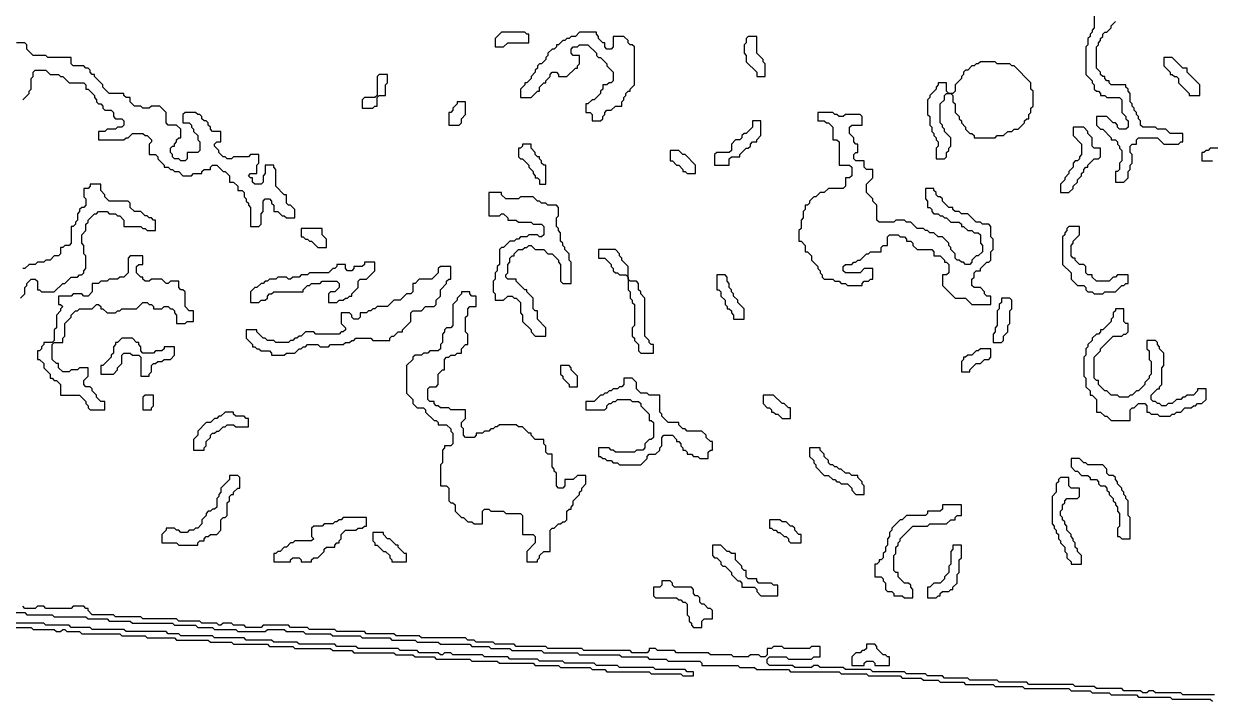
# Model space of a CAD drawing. Header units: metres. Extents: x 0 to 100, y 0 to 141.
# Drawn here: x 76.31 to 90.38, y 53.1 to 61.12 of the extents above; entities that cross this region are included whole.
import ezdxf

# ---------------------------------------------------------------- set-up
doc = ezdxf.new("R2010")
doc.units = ezdxf.units.M

msp = doc.modelspace()

# ---------------------------------------------------------------- linework, layer by layer
for points in [[(89, 61.25), (89, 61.075), (88.975, 61.05), (88.975, 61.025), (88.95, 61), (88.95, 60.975), (88.925, 60.95), (88.925, 60.875), (88.9, 60.85), (88.9, 60.525), (88.975, 60.45), (88.975, 60.425), (89, 60.4), (89, 60.35), (89.025, 60.325), (89.05, 60.325), (89.075, 60.3), (89.075, 60.275), (89.125, 60.275), (89.15, 60.25), (89.3, 60.25), (89.325, 60.225), (89.325, 60.075), (89.375, 60.025), (89.375, 60), (89.4, 59.975), (89.4, 59.9), (89.375, 59.875), (89.3, 59.875), (89.275, 59.9), (89.275, 59.925), (89.25, 59.95), (89.225, 59.95), (89.15, 60.025), (89.025, 60.025), (89.025, 59.925), (89.075, 59.875), (89.1, 59.875), (89.2, 59.775), (89.2, 59.75), (89.25, 59.75), (89.275, 59.725), (89.275, 59.7), (89.3, 59.675), (89.3, 59.65), (89.325, 59.625), (89.325, 59.5), (89.3, 59.475), (89.3, 59.4), (89.275, 59.375), (89.25, 59.375), (89.25, 59.25), (89.35, 59.25), (89.4, 59.3), (89.4, 59.375), (89.425, 59.4), (89.425, 59.45), (89.45, 59.475), (89.45, 59.575), (89.425, 59.6), (89.425, 59.675), (89.45, 59.7), (89.5, 59.7), (89.5, 59.75), (89.525, 59.775), (89.75, 59.775), (89.825, 59.7), (90, 59.7), (90.025, 59.725), (90.05, 59.725), (90.05, 59.825), (89.9, 59.825), (89.85, 59.875), (89.75, 59.875), (89.725, 59.9), (89.575, 59.9), (89.55, 59.925), (89.55, 59.975), (89.525, 60), (89.525, 60.025), (89.5, 60.05), (89.5, 60.075), (89.475, 60.1), (89.475, 60.125), (89.45, 60.15), (89.45, 60.175), (89.425, 60.2), (89.425, 60.3), (89.4, 60.325), (89.4, 60.35), (89.375, 60.375), (89.375, 60.4), (89.2, 60.4), (89.175, 60.425), (89.175, 60.45), (89.15, 60.45), (89.125, 60.475), (89.125, 60.5), (89.1, 60.5), (89.075, 60.525), (89.075, 60.55), (89.025, 60.6), (89.025, 60.85), (89.05, 60.875), (89.05, 60.9), (89.075, 60.925), (89.075, 60.95), (89.1, 60.975), (89.1, 61), (89.125, 61.025), (89.15, 61.025), (89.2, 61.075), (89.2, 61.1), (89.25, 61.15)], [(76.3, 60.225), (76.375, 60.3), (76.375, 60.325), (76.4, 60.35), (76.4, 60.475), (76.425, 60.5), (76.425, 60.55), (76.45, 60.575), (76.575, 60.575), (76.625, 60.525), (76.725, 60.525), (76.75, 60.5), (76.775, 60.5), (76.85, 60.425), (77.025, 60.425), (77.05, 60.4), (77.05, 60.35), (77.075, 60.35), (77.15, 60.275), (77.15, 60.25), (77.175, 60.225), (77.175, 60.2), (77.2, 60.175), (77.225, 60.175), (77.25, 60.15), (77.25, 60.125), (77.275, 60.1), (77.35, 60.1), (77.375, 60.075), (77.375, 60.025), (77.4, 60), (77.475, 60), (77.5, 59.975), (77.5, 59.925), (77.475, 59.9), (77.425, 59.9), (77.4, 59.875), (77.3, 59.875), (77.275, 59.85), (77.2, 59.85), (77.2, 59.75), (77.5, 59.75), (77.525, 59.775), (77.55, 59.775), (77.6, 59.825), (77.725, 59.825), (77.75, 59.8), (77.775, 59.8), (77.825, 59.75), (77.825, 59.725), (77.8, 59.7), (77.8, 59.575), (77.875, 59.575), (77.9, 59.55), (77.9, 59.525), (77.975, 59.45), (77.975, 59.425), (78.025, 59.425), (78.05, 59.4), (78.075, 59.4), (78.1, 59.375), (78.15, 59.375), (78.2, 59.325), (78.3, 59.325), (78.325, 59.35), (78.425, 59.35), (78.425, 59.375), (78.45, 59.4), (78.525, 59.4), (78.525, 59.425), (78.55, 59.45), (78.6, 59.45), (78.675, 59.375), (78.7, 59.375), (78.75, 59.325), (78.75, 59.25), (78.8, 59.25), (78.85, 59.2), (78.85, 59.15), (78.9, 59.15), (78.925, 59.125), (78.925, 59.075), (78.95, 59.05), (78.95, 59.025), (78.975, 59), (78.975, 58.975), (79, 58.95), (79, 58.725), (79.1, 58.725), (79.125, 58.75), (79.125, 58.875), (79.15, 58.9), (79.15, 59.025), (79.175, 59.05), (79.225, 59.05), (79.25, 59.025), (79.25, 59), (79.275, 58.975), (79.275, 58.9), (79.325, 58.9), (79.375, 58.85), (79.4, 58.85), (79.425, 58.825), (79.525, 58.825), (79.525, 58.925), (79.475, 58.975), (79.45, 58.975), (79.425, 59), (79.425, 59.1), (79.4, 59.1), (79.3, 59.2), (79.3, 59.4), (79.275, 59.425), (79.275, 59.45), (79.175, 59.45), (79.175, 59.35), (79.15, 59.325), (79.15, 59.25), (79.125, 59.225), (79.05, 59.225), (79.025, 59.25), (79.025, 59.3), (79, 59.3), (78.975, 59.325), (79, 59.35), (79.075, 59.35), (79.075, 59.45), (79.1, 59.475), (79.1, 59.575), (79, 59.575), (78.975, 59.55), (78.8, 59.55), (78.775, 59.525), (78.725, 59.525), (78.7, 59.55), (78.675, 59.55), (78.625, 59.6), (78.625, 59.625), (78.575, 59.675), (78.575, 59.7), (78.6, 59.725), (78.65, 59.725), (78.65, 59.85), (78.55, 59.85), (78.525, 59.875), (78.525, 59.9), (78.5, 59.925), (78.5, 59.95), (78.475, 59.975), (78.45, 59.975), (78.425, 60), (78.425, 60.025), (78.4, 60.05), (78.375, 60.05), (78.35, 60.075), (78.225, 60.075), (78.2, 60.05), (78.2, 59.95), (78.275, 59.95), (78.3, 59.925), (78.3, 59.9), (78.325, 59.875), (78.325, 59.85), (78.375, 59.8), (78.375, 59.75), (78.4, 59.725), (78.4, 59.625), (78.375, 59.6), (78.25, 59.6), (78.25, 59.525), (78.225, 59.5), (78.175, 59.5), (78.15, 59.525), (78.1, 59.525), (78.075, 59.55), (78.075, 59.575), (78.05, 59.6), (78.05, 59.65), (78.075, 59.675), (78.1, 59.675), (78.1, 59.7), (78.125, 59.725), (78.125, 59.75), (78.15, 59.775), (78.175, 59.775), (78.175, 59.875), (78.125, 59.925), (78.025, 59.925), (78, 59.95), (78, 60.075), (77.925, 60.15), (77.825, 60.15), (77.8, 60.125), (77.725, 60.125), (77.7, 60.15), (77.625, 60.15), (77.575, 60.2), (77.575, 60.25), (77.525, 60.25), (77.5, 60.275), (77.5, 60.3), (77.325, 60.3), (77.25, 60.375), (77.25, 60.4), (77.15, 60.5), (77.15, 60.525), (77.125, 60.525), (77.1, 60.55), (77.1, 60.575), (77.075, 60.6), (77.05, 60.6), (77.025, 60.625), (76.9, 60.625), (76.875, 60.65), (76.875, 60.725), (76.6, 60.725), (76.575, 60.75), (76.425, 60.75), (76.35, 60.825), (76.35, 60.875), (76.325, 60.9), (76.225, 60.9)], [(90.5, 59.65), (90.375, 59.65), (90.35, 59.625), (90.325, 59.625), (90.3, 59.6), (90.275, 59.6), (90.275, 59.5), (90.4, 59.5)], [(76.275, 57.875), (76.325, 57.925), (76.325, 58), (76.35, 58.025), (76.35, 58.05), (76.4, 58.1), (76.45, 58.1), (76.475, 58.075), (76.475, 57.975), (76.5, 57.975), (76.525, 57.95), (76.675, 57.95), (76.775, 58.05), (76.8, 58.05), (76.875, 58.125), (76.95, 58.125), (76.975, 58.15), (77, 58.15), (77.025, 58.175), (77.025, 58.2), (77.05, 58.225), (77.05, 58.375), (77.025, 58.4), (77.025, 58.5), (77, 58.525), (77, 58.625), (77.05, 58.675), (77.05, 58.75), (77.075, 58.775), (77.075, 58.8), (77.15, 58.875), (77.175, 58.875), (77.2, 58.9), (77.3, 58.9), (77.325, 58.875), (77.4, 58.875), (77.425, 58.85), (77.45, 58.85), (77.5, 58.8), (77.5, 58.725), (77.7, 58.725), (77.725, 58.7), (77.75, 58.7), (77.775, 58.675), (77.875, 58.675), (77.875, 58.8), (77.85, 58.8), (77.825, 58.825), (77.8, 58.825), (77.775, 58.85), (77.75, 58.85), (77.7, 58.9), (77.625, 58.9), (77.575, 58.95), (77.575, 59), (77.55, 59.025), (77.325, 59.025), (77.275, 59.075), (77.275, 59.1), (77.225, 59.15), (77.225, 59.225), (77.1, 59.225), (77.1, 59.2), (77.075, 59.175), (77.025, 59.175), (77.025, 59.075), (77.05, 59.05), (77.05, 58.975), (77.025, 58.95), (77, 58.95), (76.975, 58.925), (76.975, 58.9), (76.95, 58.875), (76.95, 58.8), (76.925, 58.775), (76.925, 58.75), (76.9, 58.725), (76.875, 58.725), (76.875, 58.525), (76.85, 58.5), (76.8, 58.5), (76.775, 58.475), (76.75, 58.475), (76.75, 58.4), (76.725, 58.375), (76.675, 58.375), (76.625, 58.325), (76.575, 58.325), (76.55, 58.3), (76.475, 58.3), (76.45, 58.275), (76.375, 58.275), (76.325, 58.225), (76.3, 58.225)], [(75.725, 54.15), (76.325, 54.15), (76.35, 54.125), (76.65, 54.125), (76.675, 54.1), (77.05, 54.1), (77.075, 54.075), (77.3, 54.075), (77.325, 54.05), (77.575, 54.05), (77.6, 54.025), (78.075, 54.025), (78.1, 54), (78.35, 54), (78.375, 53.975), (78.55, 53.975), (78.575, 53.95), (78.825, 53.95), (78.85, 53.925), (79.175, 53.925), (79.2, 53.95), (79.4, 53.95), (79.425, 53.925), (79.625, 53.925), (79.65, 53.9), (79.95, 53.9), (79.975, 53.875), (80.3, 53.875), (80.325, 53.85), (80.65, 53.85), (80.675, 53.825), (80.95, 53.825), (80.975, 53.8), (81.225, 53.8), (81.25, 53.775), (81.6, 53.775), (81.625, 53.75), (81.825, 53.75), (81.85, 53.725), (82.075, 53.725), (82.1, 53.7), (82.45, 53.7), (82.475, 53.675), (82.875, 53.675), (82.9, 53.65), (83.375, 53.65), (83.4, 53.625), (83.7, 53.625), (83.725, 53.6), (83.925, 53.6), (83.95, 53.575), (84.325, 53.575), (84.35, 53.55), (84.35, 53.525), (84.775, 53.525), (84.8, 53.5), (84.975, 53.5), (85, 53.475), (85.375, 53.475), (85.4, 53.45), (85.975, 53.45), (86, 53.425), (86.3, 53.425), (86.325, 53.4), (86.7, 53.4), (86.725, 53.375), (86.95, 53.375), (86.975, 53.35), (87.15, 53.35), (87.175, 53.325), (87.45, 53.325), (87.475, 53.3), (87.8, 53.3), (87.825, 53.275), (88.15, 53.275), (88.175, 53.25), (88.7, 53.25), (88.725, 53.225), (88.95, 53.225), (88.975, 53.2), (89.175, 53.2), (89.2, 53.175), (89.5, 53.175), (89.525, 53.15), (89.9, 53.15), (89.925, 53.125), (90.375, 53.125), (90.4, 53.1)], [(90.425, 53.175), (90.05, 53.175), (90.025, 53.2), (89.725, 53.2), (89.7, 53.225), (89.65, 53.225), (89.625, 53.2), (89.575, 53.2), (89.55, 53.225), (89.35, 53.225), (89.325, 53.25), (89.025, 53.25), (89, 53.275), (88.775, 53.275), (88.75, 53.3), (88.225, 53.3), (88.2, 53.325), (87.875, 53.325), (87.85, 53.35), (87.525, 53.35), (87.5, 53.375), (87.225, 53.375), (87.2, 53.4), (87.025, 53.4), (87, 53.425), (86.775, 53.425), (86.75, 53.45), (86.375, 53.45), (86.35, 53.475), (86.05, 53.475), (86.025, 53.5), (85.75, 53.5), (85.725, 53.525), (85.675, 53.525), (85.65, 53.5), (85.45, 53.5), (85.425, 53.525), (85.15, 53.525), (85.125, 53.55), (85.125, 53.6), (85.15, 53.625), (85.35, 53.625), (85.375, 53.6), (85.65, 53.6), (85.675, 53.625), (85.75, 53.625), (85.75, 53.75), (85.65, 53.75), (85.625, 53.725), (85.325, 53.725), (85.3, 53.75), (85.2, 53.75), (85.175, 53.725), (85.125, 53.725), (85.125, 53.65), (85.1, 53.625), (85.05, 53.625), (85.025, 53.65), (84.925, 53.65), (84.9, 53.625), (84.725, 53.625), (84.7, 53.65), (84.45, 53.65), (84.425, 53.675), (84.05, 53.675), (84.025, 53.7), (83.825, 53.7), (83.8, 53.725), (83.725, 53.725), (83.725, 53.7), (83.7, 53.675), (83.525, 53.675), (83.5, 53.7), (82.95, 53.7), (82.925, 53.725), (82.525, 53.725), (82.5, 53.75), (82.15, 53.75), (82.125, 53.775), (81.9, 53.775), (81.875, 53.8), (81.675, 53.8), (81.65, 53.825), (81.575, 53.825), (81.55, 53.85), (81.025, 53.85), (81, 53.875), (80.725, 53.875), (80.7, 53.9), (80.375, 53.9), (80.35, 53.925), (80.025, 53.925), (80, 53.95), (79.7, 53.95), (79.675, 53.975), (79.475, 53.975), (79.45, 54), (79.15, 54), (79.125, 53.975), (78.95, 53.975), (78.925, 54), (78.8, 54), (78.775, 54.025), (78.675, 54.025), (78.65, 54), (78.625, 54), (78.6, 54.025), (78.425, 54.025), (78.4, 54.05), (78.15, 54.05), (78.125, 54.075), (77.725, 54.075), (77.7, 54.1), (77.4, 54.1), (77.375, 54.125), (77.125, 54.125), (77.075, 54.175), (77.075, 54.2), (77.05, 54.2), (77.025, 54.225), (76.9, 54.225), (76.875, 54.2), (76.575, 54.2), (76.55, 54.225), (76.475, 54.225), (76.45, 54.2), (76.325, 54.2), (76.3, 54.225)], [(75.95, 53.975), (76.4, 53.975), (76.425, 53.95), (76.675, 53.95), (76.7, 53.925), (76.75, 53.925), (76.775, 53.95), (76.8, 53.95), (76.825, 53.925), (76.975, 53.925), (77, 53.9), (77.45, 53.9), (77.475, 53.875), (77.75, 53.875), (77.775, 53.85), (78.1, 53.85), (78.125, 53.825), (78.5, 53.825), (78.525, 53.8), (78.775, 53.8), (78.8, 53.775), (79.2, 53.775), (79.225, 53.75), (79.5, 53.75), (79.525, 53.725), (79.95, 53.725), (79.975, 53.7), (80.2, 53.7), (80.225, 53.675), (80.7, 53.675), (80.725, 53.65), (80.925, 53.65), (80.95, 53.625), (81.175, 53.625), (81.2, 53.6), (81.6, 53.6), (81.625, 53.575), (81.925, 53.575), (81.95, 53.55), (82.35, 53.55), (82.375, 53.525), (82.65, 53.525), (82.675, 53.5), (83.025, 53.5), (83.05, 53.475), (83.2, 53.475), (83.225, 53.45), (83.725, 53.45), (83.75, 53.425), (84.1, 53.425), (84.125, 53.4), (84.25, 53.4), (84.25, 53.45), (84.175, 53.45), (84.15, 53.475), (83.8, 53.475), (83.775, 53.5), (83.375, 53.5), (83.35, 53.525), (83.1, 53.525), (83.075, 53.55), (82.725, 53.55), (82.7, 53.575), (82.425, 53.575), (82.4, 53.6), (82.075, 53.6), (82.05, 53.625), (81.775, 53.625), (81.75, 53.65), (81.4, 53.65), (81.375, 53.675), (81.3, 53.675), (81.275, 53.65), (81.25, 53.65), (81.225, 53.675), (81, 53.675), (80.975, 53.7), (80.775, 53.7), (80.75, 53.725), (80.275, 53.725), (80.25, 53.75), (80.025, 53.75), (80, 53.775), (79.575, 53.775), (79.55, 53.8), (79.275, 53.8), (79.25, 53.825), (78.95, 53.825), (78.925, 53.85), (78.575, 53.85), (78.55, 53.875), (78.175, 53.875), (78.15, 53.9), (78.025, 53.9), (78, 53.925), (77.525, 53.925), (77.5, 53.95), (77.125, 53.95), (77.1, 53.975), (76.875, 53.975), (76.85, 54), (76.575, 54), (76.55, 54.025), (76, 54.025)]]:
    msp.add_lwpolyline(points)
for points in [[(81.975, 61.025), (81.9, 60.95), (81.9, 60.85), (82, 60.85), (82.05, 60.9), (82.3, 60.9), (82.3, 61), (82.275, 61), (82.25, 61.025)], [(82.9, 61.025), (82.85, 60.975), (82.8, 60.975), (82.775, 60.95), (82.75, 60.95), (82.725, 60.925), (82.7, 60.925), (82.65, 60.875), (82.625, 60.875), (82.625, 60.85), (82.6, 60.825), (82.575, 60.825), (82.525, 60.775), (82.525, 60.75), (82.5, 60.725), (82.5, 60.7), (82.45, 60.65), (82.425, 60.65), (82.4, 60.625), (82.4, 60.6), (82.375, 60.575), (82.375, 60.55), (82.325, 60.5), (82.325, 60.475), (82.275, 60.425), (82.25, 60.425), (82.25, 60.4), (82.2, 60.35), (82.2, 60.25), (82.325, 60.25), (82.4, 60.325), (82.425, 60.325), (82.425, 60.375), (82.475, 60.425), (82.5, 60.425), (82.5, 60.45), (82.55, 60.5), (82.55, 60.525), (82.575, 60.55), (82.625, 60.55), (82.65, 60.525), (82.65, 60.5), (82.75, 60.5), (82.85, 60.6), (82.875, 60.6), (82.875, 60.625), (82.9, 60.65), (82.9, 60.75), (82.825, 60.75), (82.8, 60.775), (82.8, 60.825), (82.825, 60.85), (82.875, 60.85), (82.9, 60.875), (83, 60.875), (83.1, 60.775), (83.1, 60.75), (83.125, 60.725), (83.15, 60.725), (83.225, 60.65), (83.225, 60.625), (83.3, 60.55), (83.3, 60.45), (83.275, 60.425), (83.25, 60.425), (83.225, 60.4), (83.175, 60.4), (83.175, 60.35), (83.15, 60.325), (83.15, 60.3), (83.075, 60.225), (83.05, 60.225), (83, 60.175), (82.975, 60.175), (82.975, 60.075), (83.025, 60.075), (83.05, 60.05), (83.05, 59.975), (83.15, 59.975), (83.175, 60), (83.175, 60.025), (83.2, 60.05), (83.2, 60.075), (83.225, 60.1), (83.275, 60.1), (83.325, 60.15), (83.4, 60.15), (83.4, 60.2), (83.425, 60.225), (83.425, 60.25), (83.45, 60.275), (83.45, 60.3), (83.475, 60.325), (83.5, 60.325), (83.5, 60.35), (83.55, 60.4), (83.55, 60.85), (83.525, 60.875), (83.5, 60.875), (83.475, 60.9), (83.475, 60.925), (83.425, 60.975), (83.3, 60.975), (83.3, 60.85), (83.275, 60.825), (83.225, 60.825), (83.2, 60.85), (83.2, 60.9), (83.175, 60.9), (83.125, 60.95), (83.125, 60.975), (83.1, 61), (83.1, 61.025)], [(84.9, 60.975), (84.875, 60.95), (84.875, 60.9), (84.85, 60.875), (84.85, 60.775), (84.875, 60.75), (84.875, 60.675), (85, 60.55), (85, 60.5), (85.1, 60.5), (85.1, 60.65), (85.075, 60.675), (85.075, 60.7), (85, 60.775), (85, 60.975)], [(87.65, 60.675), (87.625, 60.65), (87.6, 60.65), (87.575, 60.625), (87.55, 60.625), (87.5, 60.575), (87.475, 60.575), (87.45, 60.55), (87.45, 60.525), (87.425, 60.5), (87.425, 60.475), (87.35, 60.4), (87.35, 60.325), (87.325, 60.3), (87.275, 60.3), (87.25, 60.325), (87.25, 60.425), (87.15, 60.425), (87.15, 60.4), (87.125, 60.375), (87.125, 60.35), (87.05, 60.275), (87.05, 60.25), (87.025, 60.225), (87.025, 60.05), (87.05, 60.025), (87.05, 59.925), (87.075, 59.9), (87.075, 59.85), (87.1, 59.825), (87.1, 59.8), (87.125, 59.775), (87.125, 59.75), (87.15, 59.725), (87.15, 59.675), (87.125, 59.65), (87.125, 59.525), (87.225, 59.525), (87.25, 59.55), (87.25, 59.6), (87.275, 59.625), (87.275, 59.65), (87.3, 59.675), (87.3, 59.775), (87.225, 59.85), (87.225, 59.875), (87.2, 59.9), (87.2, 59.925), (87.175, 59.95), (87.175, 60.175), (87.225, 60.225), (87.225, 60.275), (87.25, 60.3), (87.3, 60.3), (87.325, 60.275), (87.325, 60.2), (87.35, 60.175), (87.35, 60.075), (87.4, 60.025), (87.4, 60), (87.425, 59.975), (87.425, 59.95), (87.475, 59.9), (87.475, 59.875), (87.525, 59.825), (87.55, 59.825), (87.575, 59.8), (87.575, 59.775), (87.825, 59.775), (87.85, 59.8), (87.925, 59.8), (87.975, 59.85), (88.025, 59.85), (88.05, 59.875), (88.1, 59.875), (88.175, 59.95), (88.175, 59.975), (88.2, 60), (88.225, 60), (88.225, 60.05), (88.25, 60.075), (88.25, 60.125), (88.275, 60.15), (88.275, 60.325), (88.25, 60.35), (88.25, 60.425), (88.05, 60.625), (88.025, 60.625), (88, 60.65), (87.85, 60.65), (87.825, 60.675)], [(89.825, 60.725), (89.825, 60.625), (89.9, 60.55), (89.9, 60.525), (89.925, 60.525), (89.95, 60.5), (89.975, 60.5), (90, 60.475), (90, 60.425), (90.125, 60.3), (90.125, 60.275), (90.25, 60.275), (90.25, 60.4), (90.1, 60.55), (90.1, 60.6), (90.05, 60.6), (89.925, 60.725)], [(80.525, 60.525), (80.5, 60.5), (80.5, 60.275), (80.475, 60.25), (80.35, 60.25), (80.325, 60.225), (80.325, 60.125), (80.45, 60.125), (80.475, 60.15), (80.5, 60.15), (80.5, 60.25), (80.525, 60.275), (80.6, 60.275), (80.6, 60.4), (80.625, 60.425), (80.625, 60.525)], [(81.45, 60.2), (81.45, 60.175), (81.4, 60.125), (81.4, 60.1), (81.375, 60.075), (81.35, 60.075), (81.35, 59.925), (81.475, 59.925), (81.5, 59.95), (81.5, 60), (81.55, 60.05), (81.55, 60.2)], [(85.725, 60.075), (85.725, 59.975), (85.8, 59.975), (85.825, 59.95), (85.85, 59.95), (85.9, 59.9), (85.9, 59.75), (85.95, 59.75), (85.975, 59.725), (85.975, 59.45), (86.1, 59.45), (86.125, 59.425), (86.125, 59.325), (86.1, 59.3), (86.05, 59.3), (86.05, 59.2), (86.025, 59.175), (85.85, 59.175), (85.8, 59.125), (85.75, 59.125), (85.7, 59.075), (85.675, 59.075), (85.625, 59.025), (85.625, 59), (85.6, 58.975), (85.575, 58.975), (85.575, 58.925), (85.55, 58.9), (85.55, 58.825), (85.525, 58.8), (85.525, 58.7), (85.5, 58.675), (85.5, 58.55), (85.525, 58.55), (85.575, 58.5), (85.575, 58.425), (85.6, 58.425), (85.65, 58.375), (85.65, 58.325), (85.725, 58.25), (85.725, 58.225), (85.75, 58.2), (85.75, 58.175), (85.775, 58.15), (85.775, 58.125), (85.8, 58.1), (85.9, 58.1), (85.925, 58.075), (85.975, 58.075), (86, 58.05), (86.05, 58.05), (86.075, 58.025), (86.25, 58.025), (86.25, 58.05), (86.275, 58.075), (86.325, 58.075), (86.35, 58.1), (86.375, 58.1), (86.375, 58.225), (86.275, 58.225), (86.225, 58.175), (86.05, 58.175), (86.025, 58.2), (86.025, 58.25), (86.05, 58.275), (86.125, 58.275), (86.15, 58.3), (86.175, 58.3), (86.2, 58.325), (86.225, 58.325), (86.3, 58.4), (86.325, 58.4), (86.35, 58.425), (86.475, 58.425), (86.475, 58.475), (86.5, 58.5), (86.55, 58.5), (86.55, 58.6), (86.575, 58.625), (86.675, 58.625), (86.7, 58.6), (86.75, 58.6), (86.775, 58.575), (86.775, 58.55), (86.825, 58.55), (86.85, 58.525), (86.85, 58.5), (86.9, 58.45), (87.075, 58.45), (87.1, 58.425), (87.1, 58.375), (87.175, 58.375), (87.225, 58.325), (87.225, 58.3), (87.25, 58.3), (87.275, 58.275), (87.275, 58.175), (87.25, 58.15), (87.2, 58.15), (87.2, 58.025), (87.35, 57.875), (87.475, 57.875), (87.55, 57.8), (87.775, 57.8), (87.775, 57.9), (87.725, 57.9), (87.7, 57.925), (87.7, 57.95), (87.65, 58), (87.575, 58), (87.55, 58.025), (87.55, 58.1), (87.575, 58.125), (87.575, 58.175), (87.6, 58.2), (87.65, 58.2), (87.65, 58.225), (87.725, 58.3), (87.75, 58.3), (87.775, 58.325), (87.775, 58.425), (87.8, 58.45), (87.8, 58.575), (87.775, 58.6), (87.775, 58.725), (87.75, 58.75), (87.675, 58.75), (87.65, 58.775), (87.6, 58.775), (87.5, 58.875), (87.425, 58.875), (87.4, 58.9), (87.35, 58.9), (87.325, 58.925), (87.325, 58.95), (87.275, 58.95), (87.2, 59.025), (87.2, 59.05), (87.175, 59.075), (87.15, 59.075), (87.125, 59.1), (87.125, 59.125), (87.1, 59.15), (87.1, 59.175), (87, 59.175), (87, 59.05), (87.025, 59.025), (87.025, 58.95), (87.05, 58.95), (87.075, 58.925), (87.075, 58.9), (87.1, 58.875), (87.15, 58.875), (87.175, 58.85), (87.2, 58.85), (87.225, 58.825), (87.25, 58.825), (87.3, 58.775), (87.4, 58.775), (87.425, 58.75), (87.425, 58.725), (87.45, 58.725), (87.5, 58.675), (87.55, 58.675), (87.575, 58.65), (87.625, 58.65), (87.65, 58.625), (87.65, 58.525), (87.675, 58.5), (87.675, 58.425), (87.625, 58.375), (87.6, 58.375), (87.55, 58.325), (87.55, 58.3), (87.525, 58.275), (87.475, 58.275), (87.45, 58.3), (87.425, 58.3), (87.4, 58.325), (87.375, 58.325), (87.35, 58.35), (87.35, 58.4), (87.3, 58.45), (87.3, 58.475), (87.275, 58.5), (87.275, 58.525), (87.2, 58.6), (87.15, 58.6), (87.1, 58.65), (87.05, 58.65), (87.025, 58.675), (87, 58.675), (86.975, 58.7), (86.9, 58.7), (86.825, 58.775), (86.775, 58.775), (86.75, 58.8), (86.65, 58.8), (86.625, 58.775), (86.45, 58.775), (86.425, 58.8), (86.425, 58.975), (86.375, 59.025), (86.375, 59.05), (86.3, 59.125), (86.3, 59.225), (86.375, 59.3), (86.375, 59.4), (86.3, 59.4), (86.275, 59.425), (86.275, 59.5), (86.175, 59.5), (86.15, 59.525), (86.15, 59.575), (86.175, 59.6), (86.2, 59.6), (86.2, 59.7), (86.175, 59.7), (86.15, 59.725), (86.15, 59.775), (86.1, 59.825), (86.1, 59.9), (86.125, 59.925), (86.25, 59.925), (86.25, 60.025), (86.225, 60.05), (86.05, 60.05), (86.025, 60.025), (85.975, 60.025), (85.95, 60.05), (85.925, 60.05), (85.9, 60.075)], [(84.95, 59.975), (84.95, 59.9), (84.875, 59.825), (84.85, 59.825), (84.825, 59.8), (84.825, 59.775), (84.8, 59.75), (84.75, 59.75), (84.7, 59.7), (84.7, 59.625), (84.675, 59.6), (84.525, 59.6), (84.5, 59.575), (84.5, 59.45), (84.675, 59.45), (84.675, 59.525), (84.7, 59.55), (84.8, 59.55), (84.8, 59.575), (84.875, 59.65), (84.9, 59.65), (84.925, 59.675), (84.925, 59.7), (84.95, 59.725), (85, 59.725), (85, 59.75), (85.05, 59.8), (85.05, 59.975)], [(88.75, 59.9), (88.75, 59.8), (88.85, 59.7), (88.85, 59.575), (88.825, 59.55), (88.825, 59.525), (88.8, 59.5), (88.775, 59.5), (88.75, 59.475), (88.75, 59.425), (88.7, 59.375), (88.7, 59.35), (88.65, 59.3), (88.65, 59.275), (88.6, 59.225), (88.6, 59.125), (88.7, 59.125), (88.75, 59.175), (88.75, 59.2), (88.8, 59.25), (88.8, 59.275), (88.85, 59.325), (88.85, 59.35), (88.875, 59.375), (88.875, 59.4), (88.9, 59.425), (88.925, 59.425), (88.925, 59.45), (89, 59.525), (89.05, 59.525), (89.075, 59.55), (89.075, 59.65), (89, 59.65), (88.975, 59.675), (88.975, 59.775), (88.925, 59.825), (88.925, 59.85), (88.875, 59.9)], [(82.225, 59.7), (82.225, 59.675), (82.2, 59.65), (82.175, 59.65), (82.175, 59.55), (82.2, 59.525), (82.225, 59.525), (82.3, 59.45), (82.3, 59.425), (82.35, 59.375), (82.35, 59.35), (82.375, 59.325), (82.375, 59.3), (82.4, 59.3), (82.425, 59.275), (82.425, 59.225), (82.5, 59.225), (82.5, 59.45), (82.475, 59.45), (82.45, 59.475), (82.45, 59.5), (82.425, 59.525), (82.425, 59.55), (82.4, 59.55), (82.375, 59.575), (82.375, 59.6), (82.325, 59.65), (82.325, 59.7)], [(83.975, 59.625), (83.975, 59.5), (84, 59.5), (84.05, 59.45), (84.075, 59.45), (84.125, 59.4), (84.125, 59.375), (84.15, 59.375), (84.175, 59.35), (84.275, 59.35), (84.275, 59.45), (84.15, 59.575), (84.125, 59.575), (84.075, 59.625)], [(81.825, 59.125), (81.825, 58.85), (81.95, 58.85), (81.975, 58.875), (82, 58.875), (82.05, 58.825), (82.05, 58.8), (82.15, 58.8), (82.175, 58.775), (82.325, 58.775), (82.35, 58.75), (82.45, 58.75), (82.475, 58.725), (82.475, 58.625), (82.45, 58.6), (82.425, 58.6), (82.4, 58.625), (82.3, 58.625), (82.275, 58.6), (82.2, 58.6), (82.175, 58.575), (82.15, 58.575), (82.125, 58.55), (82.075, 58.55), (82, 58.475), (81.975, 58.475), (81.95, 58.45), (81.95, 58.275), (81.925, 58.25), (81.925, 58.2), (81.9, 58.175), (81.9, 58.1), (81.875, 58.075), (81.875, 57.95), (81.9, 57.925), (81.9, 57.85), (82, 57.85), (82.05, 57.9), (82.1, 57.9), (82.125, 57.875), (82.15, 57.875), (82.2, 57.825), (82.2, 57.7), (82.225, 57.675), (82.225, 57.6), (82.325, 57.5), (82.325, 57.475), (82.375, 57.425), (82.5, 57.425), (82.5, 57.525), (82.4, 57.625), (82.4, 57.725), (82.375, 57.725), (82.35, 57.75), (82.35, 57.875), (82.275, 57.95), (82.275, 57.975), (82.25, 57.975), (82.15, 58.075), (82.15, 58.1), (82.05, 58.1), (82.025, 58.125), (82.025, 58.15), (82.05, 58.175), (82.05, 58.275), (82.075, 58.3), (82.075, 58.35), (82.1, 58.375), (82.125, 58.375), (82.125, 58.4), (82.175, 58.45), (82.225, 58.45), (82.25, 58.475), (82.275, 58.475), (82.3, 58.5), (82.325, 58.5), (82.375, 58.45), (82.475, 58.45), (82.525, 58.4), (82.575, 58.4), (82.65, 58.325), (82.65, 58.3), (82.675, 58.275), (82.675, 58.075), (82.7, 58.05), (82.8, 58.05), (82.8, 58.3), (82.775, 58.325), (82.775, 58.4), (82.725, 58.45), (82.725, 58.475), (82.7, 58.5), (82.7, 58.525), (82.675, 58.55), (82.675, 58.65), (82.65, 58.675), (82.65, 58.7), (82.625, 58.725), (82.625, 58.825), (82.65, 58.85), (82.65, 58.95), (82.625, 58.975), (82.525, 58.975), (82.5, 59), (82.45, 59), (82.425, 59.025), (82.4, 59.025), (82.35, 59.075), (82.2, 59.075), (82.175, 59.05), (82.025, 59.05), (81.975, 59.1), (81.975, 59.125)], [(79.6, 58.7), (79.6, 58.6), (79.625, 58.6), (79.65, 58.575), (79.675, 58.575), (79.7, 58.55), (79.725, 58.55), (79.8, 58.475), (79.9, 58.475), (79.9, 58.575), (79.85, 58.625), (79.85, 58.7)], [(88.7, 58.725), (88.675, 58.7), (88.675, 58.675), (88.65, 58.65), (88.65, 58.625), (88.625, 58.6), (88.625, 58.275), (88.725, 58.175), (88.725, 58.1), (88.8, 58.025), (88.875, 58.025), (88.9, 58), (88.9, 57.975), (88.925, 57.95), (88.975, 57.95), (89, 57.925), (89.1, 57.925), (89.125, 57.95), (89.25, 57.95), (89.325, 58.025), (89.35, 58.025), (89.375, 58.05), (89.4, 58.05), (89.4, 58.15), (89.275, 58.15), (89.25, 58.125), (89.225, 58.125), (89.175, 58.075), (89.025, 58.075), (88.975, 58.125), (88.975, 58.15), (88.925, 58.15), (88.9, 58.175), (88.9, 58.25), (88.875, 58.275), (88.825, 58.275), (88.775, 58.325), (88.775, 58.35), (88.75, 58.35), (88.725, 58.375), (88.725, 58.5), (88.75, 58.525), (88.75, 58.55), (88.825, 58.625), (88.825, 58.725)], [(77.575, 58.375), (77.55, 58.35), (77.55, 58.175), (77.5, 58.125), (77.45, 58.125), (77.425, 58.1), (77.325, 58.1), (77.3, 58.075), (77.225, 58.075), (77.2, 58.05), (77.125, 58.05), (77.125, 57.95), (77.075, 57.9), (77.025, 57.9), (77, 57.925), (76.9, 57.925), (76.875, 57.9), (76.725, 57.9), (76.725, 57.8), (76.75, 57.8), (76.775, 57.775), (76.75, 57.75), (76.75, 57.725), (76.7, 57.675), (76.7, 57.525), (76.675, 57.5), (76.675, 57.375), (76.65, 57.35), (76.55, 57.35), (76.55, 57.325), (76.525, 57.3), (76.525, 57.275), (76.5, 57.25), (76.475, 57.25), (76.475, 57.15), (76.5, 57.15), (76.55, 57.1), (76.55, 57.05), (76.625, 56.975), (76.625, 56.925), (76.65, 56.925), (76.675, 56.9), (76.7, 56.9), (76.75, 56.85), (76.75, 56.725), (76.975, 56.725), (77.05, 56.65), (77.05, 56.625), (77.075, 56.6), (77.075, 56.575), (77.1, 56.55), (77.275, 56.55), (77.275, 56.65), (77.225, 56.65), (77.175, 56.7), (77.175, 56.725), (77.125, 56.775), (77.125, 56.8), (77.1, 56.825), (77.05, 56.825), (77.025, 56.85), (77.025, 56.9), (77.075, 56.95), (77.075, 57.05), (76.975, 57.05), (76.95, 57.025), (76.875, 57.025), (76.85, 57), (76.775, 57), (76.725, 57.05), (76.725, 57.1), (76.7, 57.1), (76.65, 57.15), (76.65, 57.325), (76.675, 57.35), (76.775, 57.35), (76.775, 57.4), (76.8, 57.425), (76.8, 57.575), (76.875, 57.65), (76.875, 57.675), (76.925, 57.725), (76.95, 57.725), (76.975, 57.75), (77.125, 57.75), (77.175, 57.8), (77.2, 57.8), (77.225, 57.775), (77.225, 57.75), (77.25, 57.75), (77.3, 57.7), (77.4, 57.7), (77.425, 57.725), (77.45, 57.725), (77.475, 57.75), (77.65, 57.75), (77.725, 57.825), (77.775, 57.825), (77.8, 57.8), (77.825, 57.8), (77.85, 57.775), (77.85, 57.75), (77.95, 57.75), (77.975, 57.775), (78.025, 57.775), (78.05, 57.75), (78.075, 57.75), (78.1, 57.725), (78.1, 57.7), (78.125, 57.675), (78.125, 57.575), (78.225, 57.575), (78.25, 57.6), (78.325, 57.6), (78.325, 57.725), (78.275, 57.725), (78.225, 57.775), (78.225, 57.95), (78.2, 57.975), (78.175, 57.975), (78.15, 58), (78.15, 58.075), (78.05, 58.075), (78.025, 58.05), (78, 58.05), (77.95, 58.1), (77.825, 58.1), (77.8, 58.075), (77.75, 58.075), (77.725, 58.1), (77.725, 58.125), (77.7, 58.125), (77.65, 58.175), (77.65, 58.25), (77.675, 58.275), (77.725, 58.275), (77.725, 58.375)], [(83.125, 58.45), (83.125, 58.35), (83.2, 58.35), (83.275, 58.275), (83.275, 58.25), (83.3, 58.225), (83.3, 58.2), (83.325, 58.175), (83.35, 58.175), (83.375, 58.15), (83.45, 58.15), (83.475, 58.125), (83.475, 57.975), (83.5, 57.95), (83.5, 57.875), (83.525, 57.85), (83.525, 57.825), (83.55, 57.8), (83.55, 57.55), (83.525, 57.525), (83.525, 57.425), (83.55, 57.4), (83.55, 57.375), (83.6, 57.325), (83.6, 57.25), (83.625, 57.225), (83.775, 57.225), (83.775, 57.325), (83.75, 57.325), (83.725, 57.35), (83.725, 57.375), (83.675, 57.425), (83.675, 57.875), (83.625, 57.925), (83.625, 57.95), (83.6, 57.975), (83.6, 58.05), (83.575, 58.075), (83.5, 58.075), (83.475, 58.1), (83.475, 58.25), (83.4, 58.325), (83.4, 58.35), (83.375, 58.375), (83.375, 58.4), (83.325, 58.45)], [(81.25, 58.25), (81.225, 58.225), (81.225, 58.175), (81.15, 58.1), (81, 58.1), (80.95, 58.05), (80.925, 58.05), (80.925, 57.95), (80.9, 57.925), (80.85, 57.925), (80.775, 57.85), (80.7, 57.85), (80.625, 57.775), (80.5, 57.775), (80.475, 57.75), (80.45, 57.75), (80.425, 57.725), (80.4, 57.725), (80.375, 57.7), (80.3, 57.7), (80.3, 57.65), (80.275, 57.625), (80.225, 57.625), (80.2, 57.65), (80.2, 57.675), (80.175, 57.7), (80.075, 57.7), (80.075, 57.575), (80.125, 57.525), (80.125, 57.5), (80.1, 57.475), (80.075, 57.475), (80.05, 57.45), (79.775, 57.45), (79.75, 57.475), (79.65, 57.475), (79.6, 57.425), (79.575, 57.425), (79.55, 57.4), (79.525, 57.4), (79.5, 57.375), (79.475, 57.375), (79.45, 57.35), (79.3, 57.35), (79.275, 57.375), (79.2, 57.375), (79.175, 57.4), (79.15, 57.4), (79.075, 57.475), (79.075, 57.5), (78.95, 57.5), (78.95, 57.4), (79.025, 57.325), (79.025, 57.3), (79.05, 57.3), (79.075, 57.275), (79.1, 57.275), (79.125, 57.25), (79.225, 57.25), (79.25, 57.225), (79.25, 57.2), (79.4, 57.2), (79.425, 57.225), (79.525, 57.225), (79.575, 57.275), (79.6, 57.275), (79.625, 57.3), (79.65, 57.3), (79.675, 57.325), (79.8, 57.325), (79.825, 57.3), (79.925, 57.3), (79.95, 57.325), (80.1, 57.325), (80.125, 57.35), (80.175, 57.35), (80.2, 57.375), (80.225, 57.375), (80.25, 57.4), (80.425, 57.4), (80.45, 57.375), (80.65, 57.375), (80.65, 57.4), (80.675, 57.425), (80.7, 57.425), (80.75, 57.475), (80.8, 57.475), (80.8, 57.5), (80.9, 57.6), (80.9, 57.7), (80.925, 57.725), (81.025, 57.725), (81.075, 57.775), (81.175, 57.775), (81.2, 57.8), (81.2, 57.85), (81.25, 57.9), (81.25, 57.975), (81.325, 58.05), (81.325, 58.075), (81.35, 58.1), (81.375, 58.1), (81.375, 58.25)], [(80.35, 58.3), (80.35, 58.275), (80.325, 58.25), (80.225, 58.25), (80.225, 58.225), (80.2, 58.2), (80.15, 58.2), (80.125, 58.225), (80.125, 58.275), (80.025, 58.275), (80.025, 58.25), (80, 58.225), (79.975, 58.225), (79.925, 58.175), (79.7, 58.175), (79.675, 58.15), (79.6, 58.15), (79.575, 58.125), (79.5, 58.125), (79.475, 58.1), (79.45, 58.1), (79.425, 58.125), (79.325, 58.125), (79.3, 58.1), (79.225, 58.1), (79.2, 58.075), (79.175, 58.075), (79.15, 58.05), (79.125, 58.05), (79.075, 58), (79.05, 58), (79, 57.95), (79, 57.825), (79.1, 57.825), (79.125, 57.85), (79.175, 57.85), (79.2, 57.875), (79.2, 57.9), (79.225, 57.925), (79.25, 57.925), (79.275, 57.95), (79.625, 57.95), (79.625, 57.975), (79.675, 58.025), (79.7, 58.025), (79.725, 58.05), (79.825, 58.05), (79.85, 58.075), (80.025, 58.075), (80.05, 58.05), (80.05, 58), (80, 57.95), (79.95, 57.95), (79.925, 57.925), (79.925, 57.825), (80.025, 57.825), (80.05, 57.85), (80.1, 57.85), (80.125, 57.875), (80.15, 57.875), (80.175, 57.9), (80.2, 57.9), (80.2, 57.925), (80.275, 58), (80.275, 58.075), (80.3, 58.1), (80.375, 58.1), (80.475, 58.2), (80.475, 58.3)], [(84.525, 58.15), (84.525, 57.975), (84.55, 57.975), (84.575, 57.95), (84.575, 57.9), (84.625, 57.85), (84.625, 57.8), (84.65, 57.775), (84.65, 57.75), (84.675, 57.75), (84.7, 57.725), (84.7, 57.7), (84.725, 57.675), (84.725, 57.625), (84.85, 57.625), (84.85, 57.75), (84.775, 57.825), (84.775, 57.85), (84.725, 57.9), (84.725, 57.925), (84.7, 57.95), (84.7, 57.975), (84.675, 58), (84.675, 58.05), (84.65, 58.075), (84.65, 58.125), (84.625, 58.15)], [(81.5, 57.95), (81.5, 57.925), (81.45, 57.875), (81.45, 57.85), (81.4, 57.8), (81.4, 57.55), (81.375, 57.525), (81.325, 57.525), (81.3, 57.5), (81.3, 57.475), (81.275, 57.45), (81.275, 57.35), (81.25, 57.325), (81.25, 57.275), (81.225, 57.25), (81.125, 57.25), (81.1, 57.225), (81.05, 57.225), (81.025, 57.2), (80.95, 57.2), (80.925, 57.175), (80.925, 57.15), (80.85, 57.075), (80.85, 56.75), (80.925, 56.675), (80.925, 56.625), (80.975, 56.575), (81.05, 56.575), (81.075, 56.55), (81.075, 56.525), (81.175, 56.425), (81.2, 56.425), (81.225, 56.4), (81.225, 56.375), (81.325, 56.375), (81.375, 56.325), (81.375, 56.3), (81.4, 56.275), (81.4, 56.15), (81.375, 56.125), (81.3, 56.125), (81.3, 56.1), (81.275, 56.075), (81.275, 55.925), (81.25, 55.9), (81.25, 55.65), (81.325, 55.65), (81.35, 55.625), (81.35, 55.475), (81.375, 55.45), (81.4, 55.45), (81.425, 55.425), (81.425, 55.35), (81.5, 55.275), (81.525, 55.275), (81.575, 55.225), (81.625, 55.225), (81.65, 55.2), (81.75, 55.2), (81.75, 55.35), (81.775, 55.375), (81.825, 55.375), (81.85, 55.35), (82, 55.35), (82.025, 55.325), (82.2, 55.325), (82.225, 55.3), (82.225, 55.075), (82.35, 55.075), (82.375, 55.05), (82.375, 54.975), (82.275, 54.875), (82.275, 54.75), (82.4, 54.75), (82.4, 54.775), (82.425, 54.8), (82.425, 54.825), (82.475, 54.875), (82.55, 54.875), (82.55, 55.125), (82.575, 55.15), (82.6, 55.15), (82.65, 55.2), (82.675, 55.2), (82.7, 55.225), (82.725, 55.225), (82.75, 55.25), (82.75, 55.35), (82.775, 55.375), (82.8, 55.375), (82.8, 55.4), (82.825, 55.425), (82.825, 55.475), (82.9, 55.55), (82.9, 55.575), (82.925, 55.6), (82.925, 55.625), (82.975, 55.675), (82.975, 55.775), (82.875, 55.775), (82.825, 55.725), (82.725, 55.725), (82.725, 55.65), (82.7, 55.625), (82.65, 55.625), (82.625, 55.65), (82.625, 55.8), (82.6, 55.825), (82.6, 55.85), (82.575, 55.875), (82.575, 56.025), (82.525, 56.025), (82.5, 56.05), (82.5, 56.125), (82.475, 56.15), (82.475, 56.2), (82.375, 56.2), (82.325, 56.25), (82.325, 56.275), (82.3, 56.275), (82.225, 56.35), (82.175, 56.35), (82.15, 56.375), (81.95, 56.375), (81.925, 56.35), (81.9, 56.35), (81.875, 56.325), (81.85, 56.325), (81.825, 56.3), (81.775, 56.3), (81.75, 56.275), (81.675, 56.275), (81.675, 56.25), (81.65, 56.225), (81.55, 56.225), (81.525, 56.25), (81.525, 56.325), (81.5, 56.35), (81.5, 56.4), (81.55, 56.45), (81.55, 56.55), (81.375, 56.55), (81.35, 56.575), (81.25, 56.575), (81.225, 56.6), (81.2, 56.6), (81.175, 56.625), (81.175, 56.65), (81.125, 56.65), (81.1, 56.675), (81.1, 56.8), (81.125, 56.825), (81.2, 56.825), (81.225, 56.85), (81.225, 56.975), (81.275, 57.025), (81.3, 57.025), (81.3, 57.15), (81.325, 57.175), (81.35, 57.175), (81.375, 57.2), (81.425, 57.2), (81.45, 57.225), (81.5, 57.225), (81.5, 57.275), (81.55, 57.325), (81.575, 57.325), (81.575, 57.45), (81.55, 57.475), (81.55, 57.65), (81.575, 57.675), (81.575, 57.75), (81.6, 57.775), (81.675, 57.775), (81.675, 57.9), (81.625, 57.9), (81.6, 57.925), (81.6, 57.95)], [(87.9, 57.875), (87.9, 57.825), (87.875, 57.8), (87.875, 57.75), (87.85, 57.725), (87.85, 57.55), (87.825, 57.525), (87.825, 57.475), (87.8, 57.45), (87.8, 57.35), (87.9, 57.35), (87.925, 57.375), (87.925, 57.425), (87.975, 57.475), (87.975, 57.55), (88, 57.575), (88, 57.725), (88.025, 57.75), (88.025, 57.85), (88, 57.875)], [(89.25, 57.75), (89.25, 57.725), (89.225, 57.7), (89.225, 57.65), (89.2, 57.625), (89.2, 57.6), (89.1, 57.5), (89.075, 57.5), (89.075, 57.475), (89.05, 57.45), (89.025, 57.45), (88.975, 57.4), (88.975, 57.375), (88.925, 57.325), (88.925, 57.3), (88.9, 57.275), (88.9, 57.2), (88.875, 57.175), (88.875, 56.95), (88.9, 56.925), (88.9, 56.825), (88.95, 56.775), (88.95, 56.725), (88.975, 56.725), (89.025, 56.675), (89.025, 56.525), (89.075, 56.525), (89.125, 56.475), (89.15, 56.475), (89.2, 56.425), (89.425, 56.425), (89.425, 56.55), (89.45, 56.575), (89.475, 56.575), (89.525, 56.625), (89.6, 56.625), (89.625, 56.6), (89.625, 56.525), (89.65, 56.525), (89.675, 56.5), (89.75, 56.5), (89.775, 56.475), (89.9, 56.475), (89.925, 56.5), (89.95, 56.5), (89.975, 56.525), (90.025, 56.525), (90.075, 56.575), (90.15, 56.575), (90.175, 56.6), (90.2, 56.6), (90.225, 56.625), (90.275, 56.625), (90.325, 56.675), (90.325, 56.8), (90.225, 56.8), (90.225, 56.775), (90.175, 56.725), (90.1, 56.725), (90.075, 56.7), (90.05, 56.7), (90.025, 56.675), (89.975, 56.675), (89.925, 56.625), (89.875, 56.625), (89.85, 56.6), (89.8, 56.6), (89.775, 56.625), (89.75, 56.625), (89.725, 56.65), (89.7, 56.65), (89.675, 56.675), (89.675, 56.725), (89.75, 56.8), (89.775, 56.8), (89.775, 56.825), (89.8, 56.85), (89.8, 57.05), (89.825, 57.075), (89.825, 57.225), (89.775, 57.275), (89.775, 57.3), (89.75, 57.325), (89.75, 57.35), (89.725, 57.375), (89.625, 57.375), (89.625, 57.275), (89.65, 57.25), (89.65, 57.15), (89.675, 57.125), (89.675, 56.975), (89.65, 56.95), (89.65, 56.925), (89.6, 56.875), (89.6, 56.85), (89.525, 56.775), (89.5, 56.775), (89.45, 56.725), (89.425, 56.725), (89.4, 56.7), (89.3, 56.7), (89.275, 56.725), (89.2, 56.725), (89.15, 56.775), (89.125, 56.775), (89.05, 56.85), (89.05, 56.9), (89.025, 56.9), (89, 56.925), (89, 57.175), (89.075, 57.25), (89.075, 57.275), (89.225, 57.425), (89.325, 57.425), (89.35, 57.45), (89.375, 57.45), (89.4, 57.475), (89.4, 57.575), (89.375, 57.575), (89.35, 57.6), (89.35, 57.75)], [(77.475, 57.4), (77.425, 57.35), (77.4, 57.35), (77.4, 57.325), (77.375, 57.3), (77.375, 57.225), (77.35, 57.2), (77.35, 57.175), (77.25, 57.075), (77.225, 57.075), (77.225, 56.975), (77.375, 56.975), (77.425, 57.025), (77.425, 57.05), (77.475, 57.1), (77.475, 57.2), (77.5, 57.225), (77.575, 57.225), (77.6, 57.2), (77.675, 57.2), (77.7, 57.175), (77.7, 56.95), (77.8, 56.95), (77.8, 56.975), (77.825, 57), (77.825, 57.075), (77.85, 57.1), (77.875, 57.1), (77.9, 57.125), (77.95, 57.125), (77.975, 57.15), (78.05, 57.15), (78.1, 57.2), (78.1, 57.3), (77.975, 57.3), (77.975, 57.275), (77.95, 57.25), (77.875, 57.25), (77.85, 57.225), (77.725, 57.225), (77.7, 57.25), (77.7, 57.3), (77.675, 57.325), (77.675, 57.35), (77.65, 57.35), (77.6, 57.4)], [(87.65, 57.275), (87.625, 57.25), (87.6, 57.25), (87.55, 57.2), (87.5, 57.2), (87.475, 57.175), (87.45, 57.175), (87.45, 57.15), (87.425, 57.125), (87.425, 57), (87.525, 57), (87.525, 57.025), (87.6, 57.1), (87.65, 57.1), (87.7, 57.15), (87.75, 57.15), (87.775, 57.175), (87.775, 57.275)], [(82.675, 57.075), (82.675, 56.975), (82.7, 56.95), (82.7, 56.925), (82.775, 56.85), (82.775, 56.825), (82.875, 56.825), (82.875, 56.95), (82.8, 57.025), (82.8, 57.05), (82.775, 57.075)], [(83.425, 56.925), (83.425, 56.85), (83.4, 56.825), (83.375, 56.825), (83.35, 56.8), (83.3, 56.8), (83.275, 56.775), (83.25, 56.775), (83.225, 56.75), (83.2, 56.75), (83.175, 56.725), (83.15, 56.725), (83.075, 56.65), (82.975, 56.65), (82.975, 56.55), (83.2, 56.55), (83.225, 56.575), (83.225, 56.6), (83.25, 56.625), (83.275, 56.625), (83.3, 56.65), (83.325, 56.65), (83.35, 56.675), (83.5, 56.675), (83.525, 56.65), (83.6, 56.65), (83.625, 56.625), (83.625, 56.6), (83.725, 56.5), (83.725, 56.425), (83.75, 56.425), (83.775, 56.4), (83.775, 56.225), (83.75, 56.2), (83.725, 56.2), (83.675, 56.15), (83.675, 56.1), (83.65, 56.075), (83.575, 56.075), (83.55, 56.05), (83.325, 56.05), (83.3, 56.075), (83.275, 56.075), (83.25, 56.1), (83.125, 56.1), (83.125, 56), (83.15, 56), (83.175, 55.975), (83.2, 55.975), (83.225, 55.95), (83.275, 55.95), (83.3, 55.925), (83.35, 55.925), (83.375, 55.9), (83.625, 55.9), (83.7, 55.975), (83.7, 56), (83.725, 56.025), (83.8, 56.025), (83.85, 56.075), (83.85, 56.1), (83.875, 56.125), (83.875, 56.225), (83.9, 56.25), (84, 56.25), (84.05, 56.2), (84.05, 56.175), (84.075, 56.175), (84.1, 56.15), (84.1, 56.125), (84.125, 56.1), (84.125, 56.075), (84.15, 56.075), (84.175, 56.05), (84.175, 56.025), (84.225, 56.025), (84.25, 56), (84.3, 56), (84.325, 55.975), (84.425, 55.975), (84.425, 56.05), (84.45, 56.075), (84.475, 56.075), (84.475, 56.175), (84.45, 56.175), (84.4, 56.225), (84.4, 56.25), (84.35, 56.3), (84.175, 56.3), (84.15, 56.325), (84.125, 56.325), (84.075, 56.375), (84.075, 56.4), (83.95, 56.4), (83.875, 56.475), (83.875, 56.5), (83.85, 56.525), (83.85, 56.725), (83.725, 56.725), (83.7, 56.75), (83.625, 56.75), (83.575, 56.8), (83.575, 56.875), (83.525, 56.925)], [(77.75, 56.725), (77.725, 56.7), (77.725, 56.55), (77.825, 56.55), (77.825, 56.575), (77.85, 56.6), (77.85, 56.725)], [(85.075, 56.725), (85.075, 56.625), (85.125, 56.575), (85.15, 56.575), (85.175, 56.55), (85.175, 56.525), (85.2, 56.525), (85.225, 56.5), (85.25, 56.5), (85.3, 56.45), (85.4, 56.45), (85.4, 56.575), (85.375, 56.575), (85.325, 56.625), (85.3, 56.625), (85.2, 56.725)], [(78.7, 56.525), (78.65, 56.475), (78.625, 56.475), (78.6, 56.45), (78.575, 56.45), (78.525, 56.4), (78.475, 56.4), (78.375, 56.3), (78.375, 56.25), (78.325, 56.2), (78.325, 56.075), (78.45, 56.075), (78.45, 56.1), (78.475, 56.125), (78.475, 56.175), (78.525, 56.225), (78.525, 56.25), (78.55, 56.275), (78.575, 56.275), (78.6, 56.3), (78.625, 56.3), (78.675, 56.35), (78.7, 56.35), (78.725, 56.375), (78.8, 56.375), (78.825, 56.35), (78.975, 56.35), (78.975, 56.45), (78.95, 56.45), (78.925, 56.475), (78.825, 56.475), (78.8, 56.5), (78.8, 56.525)], [(85.625, 56.1), (85.625, 56), (85.675, 55.95), (85.675, 55.925), (85.7, 55.9), (85.7, 55.875), (85.8, 55.775), (85.85, 55.775), (85.9, 55.725), (85.925, 55.725), (85.95, 55.7), (85.975, 55.7), (86, 55.675), (86.075, 55.675), (86.125, 55.625), (86.125, 55.6), (86.175, 55.55), (86.275, 55.55), (86.275, 55.65), (86.25, 55.675), (86.25, 55.7), (86.2, 55.75), (86.2, 55.775), (86.125, 55.775), (86.1, 55.8), (86.05, 55.8), (86, 55.85), (85.975, 55.85), (85.95, 55.875), (85.925, 55.875), (85.9, 55.9), (85.875, 55.9), (85.85, 55.925), (85.85, 55.95), (85.8, 56), (85.8, 56.025), (85.75, 56.075), (85.75, 56.1)], [(88.725, 55.975), (88.725, 55.875), (88.775, 55.825), (88.8, 55.825), (88.85, 55.775), (88.925, 55.775), (88.95, 55.75), (88.95, 55.725), (89.025, 55.725), (89.05, 55.7), (89.05, 55.675), (89.075, 55.65), (89.125, 55.65), (89.15, 55.625), (89.15, 55.6), (89.175, 55.575), (89.175, 55.55), (89.225, 55.5), (89.225, 55.475), (89.25, 55.45), (89.25, 55.425), (89.275, 55.4), (89.275, 55.35), (89.3, 55.325), (89.3, 55.175), (89.275, 55.15), (89.275, 55.05), (89.3, 55.05), (89.325, 55.025), (89.425, 55.025), (89.425, 55.275), (89.4, 55.3), (89.4, 55.475), (89.375, 55.5), (89.375, 55.525), (89.35, 55.55), (89.35, 55.575), (89.325, 55.6), (89.325, 55.625), (89.275, 55.675), (89.275, 55.7), (89.25, 55.725), (89.25, 55.75), (89.225, 55.775), (89.175, 55.775), (89.15, 55.8), (89.15, 55.85), (89.1, 55.9), (88.925, 55.9), (88.9, 55.925), (88.875, 55.925), (88.825, 55.975)], [(78.75, 55.775), (78.75, 55.725), (78.65, 55.625), (78.65, 55.575), (78.625, 55.55), (78.625, 55.525), (78.6, 55.5), (78.6, 55.4), (78.575, 55.375), (78.55, 55.375), (78.525, 55.35), (78.5, 55.35), (78.475, 55.325), (78.475, 55.3), (78.425, 55.25), (78.425, 55.2), (78.375, 55.15), (78.35, 55.15), (78.325, 55.125), (78.275, 55.125), (78.25, 55.1), (78.175, 55.1), (78.15, 55.125), (78.125, 55.125), (78.1, 55.15), (78, 55.15), (78, 55.125), (77.95, 55.075), (77.95, 54.975), (78.125, 54.975), (78.15, 54.95), (78.375, 54.95), (78.375, 54.975), (78.4, 55), (78.45, 55), (78.45, 55.025), (78.475, 55.05), (78.5, 55.05), (78.525, 55.075), (78.6, 55.075), (78.65, 55.125), (78.65, 55.25), (78.675, 55.275), (78.7, 55.275), (78.725, 55.3), (78.725, 55.45), (78.75, 55.475), (78.75, 55.525), (78.775, 55.55), (78.8, 55.55), (78.8, 55.575), (78.85, 55.625), (78.875, 55.625), (78.875, 55.75), (78.85, 55.775)], [(88.6, 55.75), (88.575, 55.725), (88.575, 55.7), (88.55, 55.675), (88.55, 55.575), (88.5, 55.525), (88.5, 55.2), (88.525, 55.175), (88.525, 55.15), (88.55, 55.125), (88.55, 55.1), (88.575, 55.075), (88.575, 55.025), (88.6, 55), (88.6, 54.975), (88.65, 54.925), (88.65, 54.875), (88.675, 54.85), (88.675, 54.8), (88.725, 54.75), (88.725, 54.725), (88.85, 54.725), (88.85, 54.825), (88.8, 54.875), (88.8, 54.9), (88.775, 54.925), (88.775, 54.975), (88.75, 55), (88.75, 55.025), (88.725, 55.05), (88.725, 55.075), (88.675, 55.125), (88.675, 55.175), (88.65, 55.2), (88.65, 55.225), (88.625, 55.25), (88.625, 55.275), (88.6, 55.3), (88.6, 55.35), (88.625, 55.375), (88.625, 55.425), (88.65, 55.45), (88.65, 55.475), (88.675, 55.5), (88.8, 55.5), (88.825, 55.525), (88.825, 55.625), (88.725, 55.625), (88.7, 55.65), (88.7, 55.75)], [(87.2, 55.425), (87.2, 55.375), (87.175, 55.35), (87.025, 55.35), (87.025, 55.325), (87, 55.3), (86.775, 55.3), (86.725, 55.25), (86.7, 55.25), (86.6, 55.15), (86.6, 55.125), (86.575, 55.1), (86.575, 55.05), (86.55, 55.025), (86.55, 54.95), (86.525, 54.925), (86.525, 54.875), (86.5, 54.85), (86.5, 54.8), (86.475, 54.775), (86.45, 54.775), (86.45, 54.75), (86.425, 54.725), (86.4, 54.725), (86.4, 54.575), (86.475, 54.575), (86.5, 54.55), (86.5, 54.525), (86.525, 54.5), (86.525, 54.425), (86.55, 54.4), (86.6, 54.4), (86.625, 54.375), (86.625, 54.35), (86.725, 54.35), (86.75, 54.325), (86.85, 54.325), (86.85, 54.425), (86.825, 54.45), (86.825, 54.475), (86.8, 54.5), (86.75, 54.5), (86.675, 54.575), (86.675, 54.625), (86.65, 54.625), (86.625, 54.65), (86.625, 54.825), (86.65, 54.85), (86.65, 54.925), (86.675, 54.95), (86.675, 54.975), (86.7, 55), (86.7, 55.025), (86.85, 55.175), (87.025, 55.175), (87.05, 55.2), (87.25, 55.2), (87.3, 55.25), (87.35, 55.25), (87.35, 55.275), (87.375, 55.3), (87.425, 55.3), (87.425, 55.425)], [(80.1, 55.275), (80.075, 55.25), (80.05, 55.25), (80.025, 55.225), (80, 55.225), (79.975, 55.2), (79.875, 55.2), (79.85, 55.175), (79.75, 55.175), (79.725, 55.15), (79.725, 55.05), (79.75, 55.025), (79.725, 55), (79.525, 55), (79.5, 54.975), (79.475, 54.975), (79.425, 54.925), (79.4, 54.925), (79.35, 54.875), (79.325, 54.875), (79.3, 54.85), (79.275, 54.85), (79.275, 54.75), (79.475, 54.75), (79.475, 54.775), (79.5, 54.8), (79.575, 54.8), (79.6, 54.775), (79.6, 54.75), (79.725, 54.75), (79.725, 54.775), (79.75, 54.8), (79.8, 54.8), (79.875, 54.875), (79.875, 54.9), (79.9, 54.925), (80, 54.925), (80, 54.95), (80.025, 54.975), (80.05, 54.975), (80.05, 55), (80.075, 55.025), (80.075, 55.075), (80.125, 55.125), (80.25, 55.125), (80.275, 55.15), (80.325, 55.15), (80.35, 55.175), (80.375, 55.175), (80.375, 55.275)], [(85.15, 55.25), (85.15, 55.15), (85.175, 55.15), (85.2, 55.125), (85.225, 55.125), (85.25, 55.1), (85.275, 55.1), (85.325, 55.05), (85.35, 55.05), (85.375, 55.025), (85.375, 55), (85.4, 54.975), (85.525, 54.975), (85.525, 55.075), (85.5, 55.075), (85.45, 55.125), (85.45, 55.15), (85.425, 55.175), (85.4, 55.175), (85.35, 55.225), (85.3, 55.225), (85.275, 55.25)], [(80.45, 55.1), (80.45, 55), (80.475, 54.975), (80.475, 54.95), (80.5, 54.95), (80.575, 54.875), (80.6, 54.875), (80.65, 54.825), (80.65, 54.8), (80.675, 54.775), (80.675, 54.75), (80.85, 54.75), (80.85, 54.85), (80.825, 54.85), (80.75, 54.925), (80.75, 54.95), (80.725, 54.95), (80.65, 55.025), (80.625, 55.025), (80.575, 55.075), (80.575, 55.1)], [(84.475, 54.95), (84.475, 54.825), (84.5, 54.8), (84.525, 54.8), (84.575, 54.75), (84.575, 54.725), (84.6, 54.7), (84.625, 54.7), (84.7, 54.625), (84.7, 54.6), (84.775, 54.525), (84.8, 54.525), (84.825, 54.5), (84.825, 54.45), (84.975, 54.45), (85, 54.425), (85, 54.4), (85.05, 54.35), (85.25, 54.35), (85.25, 54.475), (85.2, 54.475), (85.175, 54.5), (85.025, 54.5), (85, 54.525), (85, 54.55), (84.9, 54.55), (84.875, 54.575), (84.875, 54.65), (84.85, 54.65), (84.825, 54.675), (84.825, 54.7), (84.75, 54.775), (84.75, 54.85), (84.7, 54.85), (84.675, 54.875), (84.65, 54.875), (84.575, 54.95)], [(87.325, 54.95), (87.325, 54.9), (87.3, 54.875), (87.3, 54.725), (87.275, 54.7), (87.275, 54.625), (87.225, 54.575), (87.225, 54.55), (87.175, 54.5), (87.1, 54.5), (87.05, 54.45), (87.025, 54.45), (87.025, 54.325), (87.125, 54.325), (87.15, 54.35), (87.175, 54.35), (87.175, 54.375), (87.2, 54.4), (87.275, 54.4), (87.3, 54.425), (87.325, 54.425), (87.325, 54.45), (87.375, 54.5), (87.375, 54.6), (87.4, 54.625), (87.4, 54.775), (87.425, 54.8), (87.425, 54.95)], [(83.875, 54.525), (83.875, 54.475), (83.85, 54.45), (83.775, 54.45), (83.775, 54.35), (83.8, 54.325), (84.05, 54.325), (84.075, 54.3), (84.1, 54.3), (84.125, 54.275), (84.15, 54.275), (84.175, 54.25), (84.175, 54.125), (84.2, 54.1), (84.2, 54.05), (84.225, 54.025), (84.225, 54), (84.25, 53.975), (84.35, 53.975), (84.35, 54.05), (84.375, 54.075), (84.475, 54.075), (84.475, 54.175), (84.45, 54.2), (84.425, 54.2), (84.375, 54.25), (84.35, 54.25), (84.325, 54.275), (84.325, 54.325), (84.3, 54.35), (84.275, 54.35), (84.25, 54.375), (84.25, 54.425), (84.225, 54.45), (84.025, 54.45), (84, 54.475), (84, 54.5), (83.975, 54.525)], [(86.3, 53.775), (86.3, 53.725), (86.275, 53.7), (86.25, 53.7), (86.225, 53.675), (86.175, 53.675), (86.125, 53.625), (86.125, 53.525), (86.275, 53.525), (86.275, 53.55), (86.3, 53.575), (86.375, 53.575), (86.4, 53.55), (86.4, 53.525), (86.575, 53.525), (86.575, 53.625), (86.55, 53.625), (86.525, 53.65), (86.5, 53.65), (86.425, 53.725), (86.425, 53.75), (86.4, 53.775)]]:
    msp.add_lwpolyline(points, close=True)

doc.saveas('drawing.dxf')
